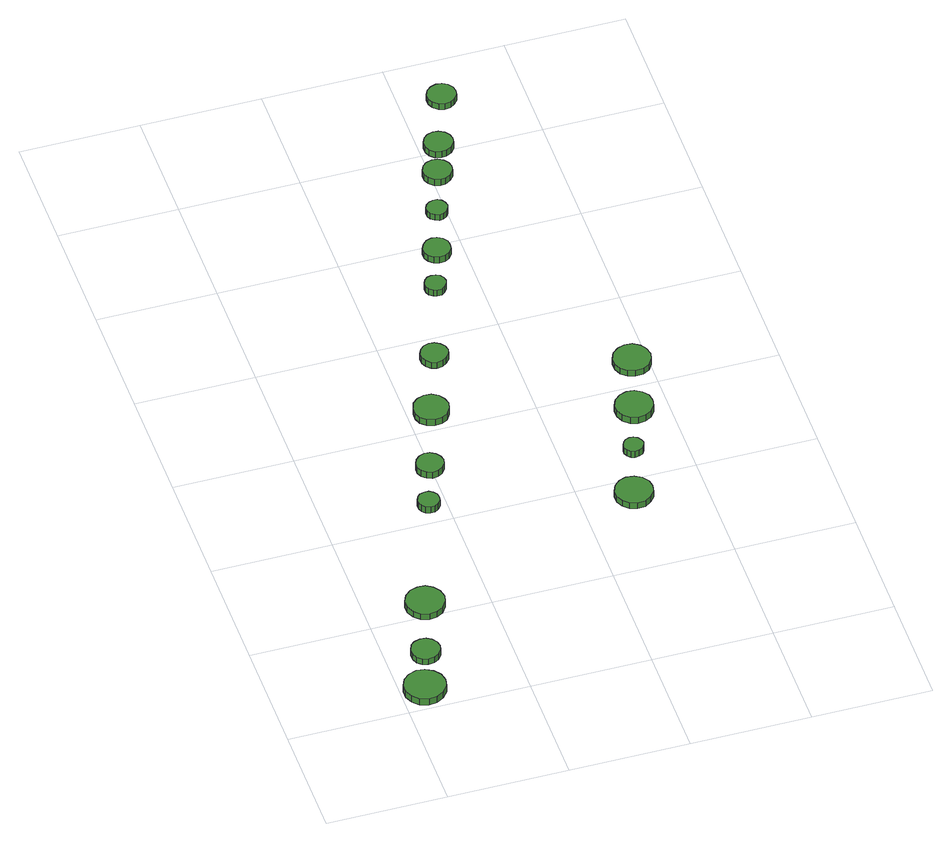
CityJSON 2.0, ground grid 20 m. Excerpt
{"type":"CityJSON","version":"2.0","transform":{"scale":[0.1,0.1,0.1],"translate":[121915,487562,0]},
"CityObjects":{
"tree1":{"type":"SolitaryVegetationObject","attributes":{"function":"something"},"geometry":[{"type":"MultiSurface","lod":"1","boundaries":[[[0,1,2,3,4,5,6,7,8,9,10,11,12,13,14]],[[15,16,17,18,19,20,21,22,23,24,25,26,27,28,29]],[[0,29,28,1]],[[1,28,27,2]],[[2,27,26,3]],[[3,26,25,4]],[[4,25,24,5]],[[5,24,23,6]],[[6,23,22,7]],[[7,22,21,8]],[[8,21,20,9]],[[9,20,19,10]],[[10,19,18,11]],[[11,18,17,12]],[[12,17,16,13]],[[13,16,15,14]],[[14,15,29,0]]]}]},
"tree2":{"type":"SolitaryVegetationObject","attributes":{"function":"something"},"geometry":[{"type":"MultiSurface","lod":"1","boundaries":[[[30,31,32,33,34,35,36,37,38,39,40,41,42,43,44]],[[45,46,47,48,49,50,51,52,53,54,55,56,57,58,59]],[[30,59,58,31]],[[31,58,57,32]],[[32,57,56,33]],[[33,56,55,34]],[[34,55,54,35]],[[35,54,53,36]],[[36,53,52,37]],[[37,52,51,38]],[[38,51,50,39]],[[39,50,49,40]],[[40,49,48,41]],[[41,48,47,42]],[[42,47,46,43]],[[43,46,45,44]],[[44,45,59,30]]]}]},
"tree3":{"type":"SolitaryVegetationObject","attributes":{"function":"something"},"geometry":[{"type":"MultiSurface","lod":"1","boundaries":[[[60,61,62,63,64,65,66,67,68,69,70,71,72,73,74]],[[75,76,77,78,79,80,81,82,83,84,85,86,87,88,89]],[[60,89,88,61]],[[61,88,87,62]],[[62,87,86,63]],[[63,86,85,64]],[[64,85,84,65]],[[65,84,83,66]],[[66,83,82,67]],[[67,82,81,68]],[[68,81,80,69]],[[69,80,79,70]],[[70,79,78,71]],[[71,78,77,72]],[[72,77,76,73]],[[73,76,75,74]],[[74,75,89,60]]]}]},
"tree4":{"type":"SolitaryVegetationObject","attributes":{"function":"something"},"geometry":[{"type":"MultiSurface","lod":"1","boundaries":[[[90,91,92,93,94,95,96,97,98,99,100,101,102,103,104]],[[105,106,107,108,109,110,111,112,113,114,115,116,117,118,119]],[[90,119,118,91]],[[91,118,117,92]],[[92,117,116,93]],[[93,116,115,94]],[[94,115,114,95]],[[95,114,113,96]],[[96,113,112,97]],[[97,112,111,98]],[[98,111,110,99]],[[99,110,109,100]],[[100,109,108,101]],[[101,108,107,102]],[[102,107,106,103]],[[103,106,105,104]],[[104,105,119,90]]]}]},
"tree5":{"type":"SolitaryVegetationObject","attributes":{"function":"something"},"geometry":[{"type":"MultiSurface","lod":"1","boundaries":[[[120,121,122,123,124,125,126,127,128,129,130,131,132,133,134]],[[135,136,137,138,139,140,141,142,143,144,145,146,147,148,149]],[[120,149,148,121]],[[121,148,147,122]],[[122,147,146,123]],[[123,146,145,124]],[[124,145,144,125]],[[125,144,143,126]],[[126,143,142,127]],[[127,142,141,128]],[[128,141,140,129]],[[129,140,139,130]],[[130,139,138,131]],[[131,138,137,132]],[[132,137,136,133]],[[133,136,135,134]],[[134,135,149,120]]]}]},
"tree6":{"type":"SolitaryVegetationObject","attributes":{"function":"something"},"geometry":[{"type":"MultiSurface","lod":"1","boundaries":[[[150,151,152,153,154,155,156,157,158,159,160,161,162,163,164]],[[165,166,167,168,169,170,171,172,173,174,175,176,177,178,179]],[[150,179,178,151]],[[151,178,177,152]],[[152,177,176,153]],[[153,176,175,154]],[[154,175,174,155]],[[155,174,173,156]],[[156,173,172,157]],[[157,172,171,158]],[[158,171,170,159]],[[159,170,169,160]],[[160,169,168,161]],[[161,168,167,162]],[[162,167,166,163]],[[163,166,165,164]],[[164,165,179,150]]]}]},
"tree7":{"type":"SolitaryVegetationObject","attributes":{"function":"something"},"geometry":[{"type":"MultiSurface","lod":"1","boundaries":[[[180,181,182,183,184,185,186,187,188,189,190,191,192,193,194]],[[195,196,197,198,199,200,201,202,203,204,205,206,207,208,209]],[[180,209,208,181]],[[181,208,207,182]],[[182,207,206,183]],[[183,206,205,184]],[[184,205,204,185]],[[185,204,203,186]],[[186,203,202,187]],[[187,202,201,188]],[[188,201,200,189]],[[189,200,199,190]],[[190,199,198,191]],[[191,198,197,192]],[[192,197,196,193]],[[193,196,195,194]],[[194,195,209,180]]]}]},
"tree8":{"type":"SolitaryVegetationObject","attributes":{"function":"something"},"geometry":[{"type":"MultiSurface","lod":"1","boundaries":[[[210,211,212,213,214,215,216,217,218,219,220,221,222,223,224]],[[225,226,227,228,229,230,231,232,233,234,235,236,237,238,239]],[[210,239,238,211]],[[211,238,237,212]],[[212,237,236,213]],[[213,236,235,214]],[[214,235,234,215]],[[215,234,233,216]],[[216,233,232,217]],[[217,232,231,218]],[[218,231,230,219]],[[219,230,229,220]],[[220,229,228,221]],[[221,228,227,222]],[[222,227,226,223]],[[223,226,225,224]],[[224,225,239,210]]]}]},
"tree9":{"type":"SolitaryVegetationObject","attributes":{"function":"something"},"geometry":[{"type":"MultiSurface","lod":"1","boundaries":[[[240,241,242,243,244,245,246,247,248,249,250,251,252,253,254]],[[255,256,257,258,259,260,261,262,263,264,265,266,267,268,269]],[[240,269,268,241]],[[241,268,267,242]],[[242,267,266,243]],[[243,266,265,244]],[[244,265,264,245]],[[245,264,263,246]],[[246,263,262,247]],[[247,262,261,248]],[[248,261,260,249]],[[249,260,259,250]],[[250,259,258,251]],[[251,258,257,252]],[[252,257,256,253]],[[253,256,255,254]],[[254,255,269,240]]]}]},
"tree10":{"type":"SolitaryVegetationObject","attributes":{"function":"something"},"geometry":[{"type":"MultiSurface","lod":"1","boundaries":[[[270,271,272,273,274,275,276,277,278,279,280,281,282,283,284]],[[285,286,287,288,289,290,291,292,293,294,295,296,297,298,299]],[[270,299,298,271]],[[271,298,297,272]],[[272,297,296,273]],[[273,296,295,274]],[[274,295,294,275]],[[275,294,293,276]],[[276,293,292,277]],[[277,292,291,278]],[[278,291,290,279]],[[279,290,289,280]],[[280,289,288,281]],[[281,288,287,282]],[[282,287,286,283]],[[283,286,285,284]],[[284,285,299,270]]]}]},
"tree11":{"type":"SolitaryVegetationObject","attributes":{"function":"something"},"geometry":[{"type":"MultiSurface","lod":"1","boundaries":[[[300,301,302,303,304,305,306,307,308,309,310,311,312,313,314]],[[315,316,317,318,319,320,321,322,323,324,325,326,327,328,329]],[[300,329,328,301]],[[301,328,327,302]],[[302,327,326,303]],[[303,326,325,304]],[[304,325,324,305]],[[305,324,323,306]],[[306,323,322,307]],[[307,322,321,308]],[[308,321,320,309]],[[309,320,319,310]],[[310,319,318,311]],[[311,318,317,312]],[[312,317,316,313]],[[313,316,315,314]],[[314,315,329,300]]]}]},
"tree12":{"type":"SolitaryVegetationObject","attributes":{"function":"something"},"geometry":[{"type":"MultiSurface","lod":"1","boundaries":[[[330,331,332,333,334,335,336,337,338,339,340,341,342,343,344]],[[345,346,347,348,349,350,351,352,353,354,355,356,357,358,359]],[[330,359,358,331]],[[331,358,357,332]],[[332,357,356,333]],[[333,356,355,334]],[[334,355,354,335]],[[335,354,353,336]],[[336,353,352,337]],[[337,352,351,338]],[[338,351,350,339]],[[339,350,349,340]],[[340,349,348,341]],[[341,348,347,342]],[[342,347,346,343]],[[343,346,345,344]],[[344,345,359,330]]]}]},
"tree13":{"type":"SolitaryVegetationObject","attributes":{"function":"something"},"geometry":[{"type":"MultiSurface","lod":"1","boundaries":[[[360,361,362,363,364,365,366,367,368,369,370,371,372,373,374]],[[375,376,377,378,379,380,381,382,383,384,385,386,387,388,389]],[[360,389,388,361]],[[361,388,387,362]],[[362,387,386,363]],[[363,386,385,364]],[[364,385,384,365]],[[365,384,383,366]],[[366,383,382,367]],[[367,382,381,368]],[[368,381,380,369]],[[369,380,379,370]],[[370,379,378,371]],[[371,378,377,372]],[[372,377,376,373]],[[373,376,375,374]],[[374,375,389,360]]]}]},
"tree14":{"type":"SolitaryVegetationObject","attributes":{"function":"something"},"geometry":[{"type":"MultiSurface","lod":"1","boundaries":[[[390,391,392,393,394,395,396,397,398,399,400,401,402,403,404]],[[405,406,407,408,409,410,411,412,413,414,415,416,417,418,419]],[[390,419,418,391]],[[391,418,417,392]],[[392,417,416,393]],[[393,416,415,394]],[[394,415,414,395]],[[395,414,413,396]],[[396,413,412,397]],[[397,412,411,398]],[[398,411,410,399]],[[399,410,409,400]],[[400,409,408,401]],[[401,408,407,402]],[[402,407,406,403]],[[403,406,405,404]],[[404,405,419,390]]]}]},
"tree15":{"type":"SolitaryVegetationObject","attributes":{"function":"something"},"geometry":[{"type":"MultiSurface","lod":"1","boundaries":[[[420,421,422,423,424,425,426,427,428,429,430,431,432,433,434]],[[435,436,437,438,439,440,441,442,443,444,445,446,447,448,449]],[[420,449,448,421]],[[421,448,447,422]],[[422,447,446,423]],[[423,446,445,424]],[[424,445,444,425]],[[425,444,443,426]],[[426,443,442,427]],[[427,442,441,428]],[[428,441,440,429]],[[429,440,439,430]],[[430,439,438,431]],[[431,438,437,432]],[[432,437,436,433]],[[433,436,435,434]],[[434,435,449,420]]]}]},
"tree16":{"type":"SolitaryVegetationObject","attributes":{"function":"something"},"geometry":[{"type":"MultiSurface","lod":"1","boundaries":[[[450,451,452,453,454,455,456,457,458,459,460,461,462,463,464]],[[465,466,467,468,469,470,471,472,473,474,475,476,477,478,479]],[[450,479,478,451]],[[451,478,477,452]],[[452,477,476,453]],[[453,476,475,454]],[[454,475,474,455]],[[455,474,473,456]],[[456,473,472,457]],[[457,472,471,458]],[[458,471,470,459]],[[459,470,469,460]],[[460,469,468,461]],[[461,468,467,462]],[[462,467,466,463]],[[463,466,465,464]],[[464,465,479,450]]]}]},
"tree17":{"type":"SolitaryVegetationObject","attributes":{"function":"something"},"geometry":[{"type":"MultiSurface","lod":"1","boundaries":[[[480,481,482,483,484,485,486,487,488,489,490,491,492,493,494]],[[495,496,497,498,499,500,501,502,503,504,505,506,507,508,509]],[[480,509,508,481]],[[481,508,507,482]],[[482,507,506,483]],[[483,506,505,484]],[[484,505,504,485]],[[485,504,503,486]],[[486,503,502,487]],[[487,502,501,488]],[[488,501,500,489]],[[489,500,499,490]],[[490,499,498,491]],[[491,498,497,492]],[[492,497,496,493]],[[493,496,495,494]],[[494,495,509,480]]]}]}
},
"vertices":[
[73,41,16],[70,55,16],[61,66,16],[49,73,16],[35,75,16],[21,70,16],[11,61,16],[5,48,16],[5,34,16],[11,21,16],[21,11,16],[35,7,16],[49,8,16],[61,15,16],[70,27,16],[70,27,3],[61,15,3],[49,8,3],[35,7,3],[21,11,3],[11,21,3],[5,34,3],[5,48,3],[11,61,3],[21,70,3],[35,75,3],[49,73,3],[61,66,3],[70,55,3],[73,41,3],
[88,117,16],[86,127,16],[80,135,16],[72,140,16],[62,141,16],[52,138,16],[45,132,16],[41,122,16],[41,112,16],[45,103,16],[52,97,16],[62,94,16],[72,95,16],[80,100,16],[86,108,16],[86,108,4],[80,100,4],[72,95,4],[62,94,4],[52,97,4],[45,103,4],[41,112,4],[41,122,4],[45,132,4],[52,138,4],[62,141,4],[72,140,4],[80,135,4],[86,127,4],[88,117,4],
[129,223,16],[126,236,16],[118,247,16],[107,254,16],[94,255,16],[81,251,16],[71,242,16],[65,230,16],[65,216,16],[71,204,16],[81,195,16],[94,191,16],[107,192,16],[118,199,16],[126,210,16],[126,210,4],[118,199,4],[107,192,4],[94,191,4],[81,195,4],[71,204,4],[65,216,4],[65,230,4],[71,242,4],[81,251,4],[94,255,4],[107,254,4],[118,247,4],[126,236,4],[129,223,4],
[189,441,15],[188,448,15],[183,454,15],[177,458,15],[169,458,15],[162,456,15],[157,451,15],[154,444,15],[154,437,15],[157,430,15],[162,425,15],[169,423,15],[177,423,15],[183,427,15],[188,433,15],[188,433,2],[183,427,2],[177,423,2],[169,423,2],[162,425,2],[157,430,2],[154,437,2],[154,444,2],[157,451,2],[162,456,2],[169,458,2],[177,458,2],[183,454,2],[188,448,2],[189,441,2],
[221,518,16],[219,527,16],[213,535,16],[205,540,16],[196,541,16],[187,538,16],[180,531,16],[176,523,16],[176,514,16],[180,505,16],[187,499,16],[196,496,16],[205,497,16],[213,502,16],[219,509,16],[219,509,3],[213,502,3],[205,497,3],[196,496,3],[187,499,3],[180,505,3],[176,514,3],[176,523,3],[180,531,3],[187,538,3],[196,541,3],[205,540,3],[213,535,3],[219,527,3],[221,518,3],
[267,637,17],[264,649,17],[257,659,17],[247,665,17],[235,666,17],[223,662,17],[214,654,17],[210,643,17],[210,631,17],[214,620,17],[223,612,17],[235,608,17],[247,609,17],[257,615,17],[264,625,17],[264,625,4],[257,615,4],[247,609,4],[235,608,4],[223,612,4],[214,620,4],[210,631,4],[210,643,4],[214,654,4],[223,662,4],[235,666,4],[247,665,4],[257,659,4],[264,649,4],[267,637,4],
[303,755,16],[301,764,16],[295,771,16],[287,776,16],[278,777,16],[269,774,16],[262,768,16],[258,759,16],[258,750,16],[262,741,16],[269,735,16],[278,732,16],[287,733,16],[295,738,16],[301,746,16],[301,746,3],[295,738,3],[287,733,3],[278,732,3],[269,735,3],[262,741,3],[258,750,3],[258,759,3],[262,768,3],[269,774,3],[278,777,3],[287,776,3],[295,771,3],[301,764,3],[303,755,3],
[516,363,16],[514,375,16],[506,386,16],[495,392,16],[482,394,16],[470,390,16],[460,381,16],[455,369,16],[455,356,16],[460,345,16],[470,336,16],[482,332,16],[495,333,16],[506,340,16],[514,350,16],[514,350,4],[506,340,4],[495,333,4],[482,332,4],[470,336,4],[460,345,4],[455,356,4],[455,369,4],[460,381,4],[470,390,4],[482,394,4],[495,392,4],[506,386,4],[514,375,4],[516,363,4],
[348,907,15],[346,914,15],[342,920,15],[336,923,15],[328,924,15],[322,922,15],[316,917,15],[313,910,15],[313,903,15],[316,896,15],[322,892,15],[328,889,15],[336,890,15],[342,894,15],[346,900,15],[346,900,2],[342,894,2],[336,890,2],[328,889,2],[322,892,2],[316,896,2],[313,903,2],[313,910,2],[316,917,2],[322,922,2],[328,924,2],[336,923,2],[342,920,2],[346,914,2],[348,907,2],
[378,981,16],[377,990,16],[371,998,16],[363,1003,16],[354,1004,16],[345,1001,16],[338,994,16],[334,986,16],[334,976,16],[338,968,16],[345,962,16],[354,959,16],[363,960,16],[371,964,16],[377,972,16],[377,972,3],[371,964,3],[363,960,3],[354,959,3],[345,962,3],[338,968,3],[334,976,3],[334,986,3],[338,994,3],[345,1001,3],[354,1004,3],[363,1003,3],[371,998,3],[377,990,3],[378,981,3],
[533,463,15],[531,469,15],[527,475,15],[521,478,15],[514,479,15],[508,477,15],[503,472,15],[500,466,15],[500,459,15],[503,453,15],[508,448,15],[514,446,15],[521,447,15],[527,450,15],[531,456,15],[531,456,2],[527,450,2],[521,447,2],[514,446,2],[508,448,2],[503,453,2],[500,459,2],[500,466,2],[503,472,2],[508,477,2],[514,479,2],[521,478,2],[527,475,2],[531,469,2],[533,463,2],
[402,1069,15],[400,1076,15],[396,1082,15],[390,1086,15],[383,1086,15],[376,1084,15],[370,1079,15],[367,1073,15],[367,1065,15],[370,1059,15],[376,1054,15],[383,1051,15],[390,1052,15],[396,1056,15],[400,1062,15],[400,1062,3],[396,1056,3],[390,1052,3],[383,1051,3],[376,1054,3],[370,1059,3],[367,1065,3],[367,1073,3],[370,1079,3],[376,1084,3],[383,1086,3],[390,1086,3],[396,1082,3],[400,1076,3],[402,1069,3],
[575,548,16],[573,561,16],[565,571,16],[554,578,16],[541,579,16],[529,575,16],[519,566,16],[514,555,16],[514,542,16],[519,530,16],[529,521,16],[541,517,16],[554,519,16],[565,525,16],[573,536,16],[573,536,3],[565,525,3],[554,519,3],[541,517,3],[529,521,3],[519,530,3],[514,542,3],[514,555,3],[519,566,3],[529,575,3],[541,579,3],[554,578,3],[565,571,3],[573,561,3],[575,548,3],
[434,1149,17],[432,1158,17],[426,1166,17],[417,1171,17],[408,1172,17],[398,1169,17],[391,1163,17],[387,1154,17],[387,1144,17],[391,1135,17],[398,1128,17],[408,1125,17],[417,1126,17],[426,1131,17],[432,1139,17],[432,1139,4],[426,1131,4],[417,1126,4],[408,1125,4],[398,1128,4],[391,1135,4],[387,1144,4],[387,1154,4],[391,1163,4],[398,1169,4],[408,1172,4],[417,1171,4],[426,1166,4],[432,1158,4],[434,1149,4],
[604,650,16],[601,663,16],[594,673,16],[583,680,16],[570,681,16],[558,677,16],[548,669,16],[543,657,16],[543,644,16],[548,632,16],[558,624,16],[570,620,16],[583,621,16],[594,627,16],[601,638,16],[601,638,4],[594,627,4],[583,621,4],[570,620,4],[558,624,4],[548,632,4],[543,644,4],[543,657,4],[548,669,4],[558,677,4],[570,681,4],[583,680,4],[594,673,4],[601,663,4],[604,650,4],
[455,1210,16],[453,1219,16],[447,1227,16],[438,1232,16],[429,1233,16],[419,1230,16],[412,1224,16],[408,1215,16],[408,1205,16],[412,1196,16],[419,1189,16],[429,1186,16],[438,1187,16],[447,1192,16],[453,1200,16],[453,1200,3],[447,1192,3],[438,1187,3],[429,1186,3],[419,1189,3],[412,1196,3],[408,1205,3],[408,1215,3],[412,1224,3],[419,1230,3],[429,1233,3],[438,1232,3],[447,1227,3],[453,1219,3],[455,1210,3],
[492,1311,17],[490,1320,17],[484,1328,17],[476,1333,17],[466,1334,17],[457,1331,17],[449,1325,17],[445,1316,17],[445,1306,17],[449,1297,17],[457,1290,17],[466,1287,17],[476,1288,17],[484,1293,17],[490,1301,17],[490,1301,5],[484,1293,5],[476,1288,5],[466,1287,5],[457,1290,5],[449,1297,5],[445,1306,5],[445,1316,5],[449,1325,5],[457,1331,5],[466,1334,5],[476,1333,5],[484,1328,5],[490,1320,5],[492,1311,5]
]}
